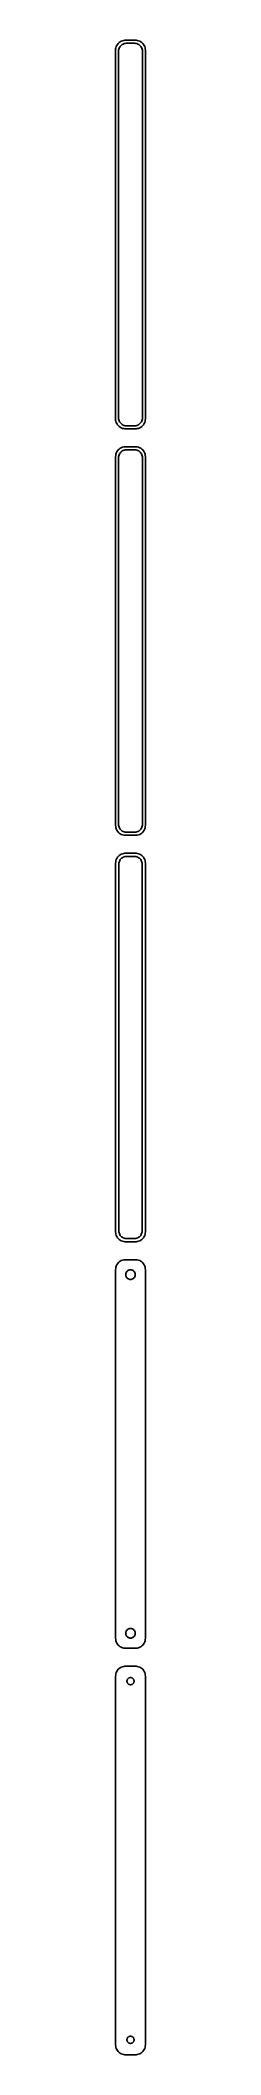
# Model space of a CAD drawing. Header units: metres. Extents: x -8 to 8, y 719 to 1729.
import ezdxf

# ---------------------------------------------------------------- set-up
doc = ezdxf.new("R2010")
doc.units = ezdxf.units.M

msp = doc.modelspace()

# ---------------------------------------------------------------- linework, layer by layer
for p, q in [((-4.62889, 1729.02), (-5.17912, 1728.72)), ((-4.04507, 1729.26), (-4.62889, 1729.02)), ((-3.4369, 1729.41), (-4.04507, 1729.26)), ((-2.81395, 1729.49), (-3.4369, 1729.41)), ((2.81395, 1729.49), (-2.81395, 1729.49)), ((3.4369, 1729.41), (2.81395, 1729.49)), ((4.04507, 1729.26), (3.4369, 1729.41)), ((4.62889, 1729.02), (4.04507, 1729.26)), ((5.17912, 1728.72), (4.62889, 1729.02)), ((-7.39999, 1725.44), (-7.5, 1725.44)), ((-7.5, 1725.44), (-7.5, 1538.56)), ((-7.34291, 1725.74), (-7.39999, 1725.44)), ((-7.14888, 1726.34), (-7.34291, 1725.74)), ((-6.88153, 1726.91), (-7.14888, 1726.34)), ((-6.54507, 1727.44), (-6.88153, 1726.91)), ((-6.14484, 1727.92), (-6.54507, 1727.44)), ((-5.68712, 1728.35), (-6.14484, 1727.92)), ((-6, 1724), (-5.96844, 1724.5)), ((-6, 1540), (-6, 1724)), ((-5.96844, 1724.5), (-5.87433, 1724.99)), ((-5.87433, 1724.99), (-5.7191, 1725.47)), ((-5.7191, 1725.47), (-5.50522, 1725.93)), ((-5.17912, 1728.72), (-5.68712, 1728.35)), ((-5.50522, 1725.93), (-5.23605, 1726.35)), ((-5.23605, 1726.35), (-4.91586, 1726.74)), ((-4.91586, 1726.74), (-4.54968, 1727.08)), ((-4.54968, 1727.08), (-4.1433, 1727.38)), ((-4.1433, 1727.38), (-3.70311, 1727.62)), ((-3.70311, 1727.62), (-3.23605, 1727.8)), ((-3.23605, 1727.8), (-2.74951, 1727.93)), ((-2.74951, 1727.93), (-2.25116, 1727.99)), ((-2.25116, 1727.99), (2.25116, 1727.99)), ((2.25116, 1727.99), (2.74951, 1727.93)), ((2.74951, 1727.93), (3.23605, 1727.8)), ((3.23605, 1727.8), (3.70311, 1727.62)), ((3.70311, 1727.62), (4.1433, 1727.38)), ((4.1433, 1727.38), (4.54968, 1727.08)), ((4.54968, 1727.08), (4.91586, 1726.74)), ((4.91586, 1726.74), (5.23605, 1726.35)), ((5.68712, 1728.35), (5.17912, 1728.72)), ((5.23605, 1726.35), (5.50522, 1725.93)), ((5.50522, 1725.93), (5.7191, 1725.47)), ((6.14484, 1727.92), (5.68712, 1728.35)), ((5.7191, 1725.47), (5.87433, 1724.99)), ((5.87433, 1724.99), (5.96844, 1724.5)), ((5.96844, 1724.5), (6, 1724)), ((6, 1724), (6, 1540)), ((6.54507, 1727.44), (6.14484, 1727.92)), ((6.88153, 1726.91), (6.54507, 1727.44)), ((7.14888, 1726.34), (6.88153, 1726.91)), ((7.34291, 1725.74), (7.14888, 1726.34)), ((7.46057, 1725.13), (7.34291, 1725.74)), ((7.5, 1724.5), (7.46057, 1725.13)), ((7.5, 1539.5), (7.5, 1724.5)), ((-7.5, 1538.56), (-7.39999, 1538.56)), ((-7.39999, 1538.56), (-7.34291, 1538.26)), ((-7.34291, 1538.26), (-7.14888, 1537.66)), ((-7.14888, 1537.66), (-6.88153, 1537.09)), ((-6.88153, 1537.09), (-6.54507, 1536.56)), ((-5.96844, 1539.5), (-6, 1540)), ((-5.87433, 1539.01), (-5.96844, 1539.5)), ((-5.7191, 1538.53), (-5.87433, 1539.01)), ((-5.50522, 1538.07), (-5.7191, 1538.53)), ((-5.23605, 1537.65), (-5.50522, 1538.07)), ((-4.91586, 1537.26), (-5.23605, 1537.65)), ((-4.54968, 1536.92), (-4.91586, 1537.26)), ((-4.1433, 1536.62), (-4.54968, 1536.92)), ((4.54968, 1536.92), (4.1433, 1536.62)), ((4.91586, 1537.26), (4.54968, 1536.92)), ((5.23605, 1537.65), (4.91586, 1537.26)), ((5.50522, 1538.07), (5.23605, 1537.65)), ((5.7191, 1538.53), (5.50522, 1538.07)), ((5.87433, 1539.01), (5.7191, 1538.53)), ((5.96844, 1539.5), (5.87433, 1539.01)), ((6, 1540), (5.96844, 1539.5)), ((6.54507, 1536.56), (6.88153, 1537.09)), ((6.88153, 1537.09), (7.14888, 1537.66)), ((7.14888, 1537.66), (7.34291, 1538.26)), ((7.34291, 1538.26), (7.46057, 1538.87)), ((7.46057, 1538.87), (7.5, 1539.5)), ((-6.54507, 1536.56), (-6.14484, 1536.08)), ((-6.14484, 1536.08), (-5.68712, 1535.65)), ((-5.68712, 1535.65), (-5.17912, 1535.28)), ((-5.17912, 1535.28), (-4.62889, 1534.98)), ((-4.62889, 1534.98), (-4.04507, 1534.74)), ((-3.70311, 1536.38), (-4.1433, 1536.62)), ((-4.04507, 1534.74), (-3.4369, 1534.59)), ((-3.23605, 1536.2), (-3.70311, 1536.38)), ((-3.4369, 1534.59), (-2.81395, 1534.51)), ((-2.74951, 1536.07), (-3.23605, 1536.2)), ((-2.81395, 1534.51), (2.81395, 1534.51)), ((-2.25116, 1536.01), (-2.74951, 1536.07)), ((2.25116, 1536.01), (-2.25116, 1536.01)), ((2.74951, 1536.07), (2.25116, 1536.01)), ((3.23605, 1536.2), (2.74951, 1536.07)), ((2.81395, 1534.51), (3.4369, 1534.59)), ((3.70311, 1536.38), (3.23605, 1536.2)), ((3.4369, 1534.59), (4.04507, 1534.74)), ((4.1433, 1536.62), (3.70311, 1536.38)), ((4.04507, 1534.74), (4.62889, 1534.98)), ((4.62889, 1534.98), (5.17912, 1535.28)), ((5.17912, 1535.28), (5.68712, 1535.65)), ((5.68712, 1535.65), (6.14484, 1536.08)), ((6.14484, 1536.08), (6.54507, 1536.56)), ((-7.46057, 1521.13), (-7.5, 1520.5)), ((-7.5, 1520.5), (-7.5, 1335.5)), ((-7.34291, 1521.74), (-7.46057, 1521.13)), ((-7.14888, 1522.34), (-7.34291, 1521.74)), ((-6.88153, 1522.91), (-7.14888, 1522.34)), ((-6.54507, 1523.44), (-6.88153, 1522.91)), ((-6.14484, 1523.92), (-6.54507, 1523.44)), ((-5.68712, 1524.35), (-6.14484, 1523.92)), ((-6, 1520), (-5.96844, 1520.5)), ((-6, 1336), (-6, 1520)), ((-5.96844, 1520.5), (-5.87433, 1520.99)), ((-5.87433, 1520.99), (-5.7191, 1521.47)), ((-5.7191, 1521.47), (-5.50522, 1521.93)), ((-5.17912, 1524.72), (-5.68712, 1524.35)), ((-5.50522, 1521.93), (-5.23605, 1522.35)), ((-5.23605, 1522.35), (-4.91586, 1522.74)), ((-4.62889, 1525.02), (-5.17912, 1524.72)), ((-4.91586, 1522.74), (-4.54968, 1523.08)), ((-4.04507, 1525.26), (-4.62889, 1525.02)), ((-4.54968, 1523.08), (-4.1433, 1523.38)), ((-4.1433, 1523.38), (-3.70311, 1523.62)), ((-3.4369, 1525.41), (-4.04507, 1525.26)), ((-3.70311, 1523.62), (-3.23605, 1523.8)), ((-2.81395, 1525.49), (-3.4369, 1525.41)), ((-3.23605, 1523.8), (-2.74951, 1523.93)), ((2.81395, 1525.49), (-2.81395, 1525.49)), ((-2.74951, 1523.93), (-2.25116, 1523.99)), ((-2.25116, 1523.99), (2.25116, 1523.99)), ((2.25116, 1523.99), (2.74951, 1523.93)), ((2.74951, 1523.93), (3.23605, 1523.8)), ((3.4369, 1525.41), (2.81395, 1525.49)), ((3.23605, 1523.8), (3.70311, 1523.62)), ((4.04507, 1525.26), (3.4369, 1525.41)), ((3.70311, 1523.62), (4.1433, 1523.38)), ((4.62889, 1525.02), (4.04507, 1525.26)), ((4.1433, 1523.38), (4.54968, 1523.08)), ((4.54968, 1523.08), (4.91586, 1522.74)), ((5.17912, 1524.72), (4.62889, 1525.02)), ((4.91586, 1522.74), (5.23605, 1522.35)), ((5.68712, 1524.35), (5.17912, 1524.72)), ((5.23605, 1522.35), (5.50522, 1521.93)), ((5.50522, 1521.93), (5.7191, 1521.47)), ((6.14484, 1523.92), (5.68712, 1524.35)), ((5.7191, 1521.47), (5.87433, 1520.99)), ((5.87433, 1520.99), (5.96844, 1520.5)), ((5.96844, 1520.5), (6, 1520)), ((6, 1520), (6, 1336)), ((6.54507, 1523.44), (6.14484, 1523.92)), ((6.88153, 1522.91), (6.54507, 1523.44)), ((7.14888, 1522.34), (6.88153, 1522.91)), ((7.34291, 1521.74), (7.14888, 1522.34)), ((7.46057, 1521.13), (7.34291, 1521.74)), ((7.5, 1520.5), (7.46057, 1521.13)), ((7.5, 1335.5), (7.5, 1520.5)), ((-7.5, 1335.5), (-7.46057, 1334.87)), ((-7.46057, 1334.87), (-7.34291, 1334.26)), ((-5.96844, 1335.5), (-6, 1336)), ((-5.87433, 1335.01), (-5.96844, 1335.5)), ((-5.7191, 1334.53), (-5.87433, 1335.01)), ((-5.50522, 1334.07), (-5.7191, 1334.53)), ((5.7191, 1334.53), (5.50522, 1334.07)), ((5.87433, 1335.01), (5.7191, 1334.53)), ((5.96844, 1335.5), (5.87433, 1335.01)), ((6, 1336), (5.96844, 1335.5)), ((7.34291, 1334.26), (7.46057, 1334.87)), ((7.46057, 1334.87), (7.5, 1335.5)), ((-7.34291, 1334.26), (-7.14888, 1333.66)), ((-7.14888, 1333.66), (-6.88153, 1333.09)), ((-6.88153, 1333.09), (-6.54507, 1332.56)), ((-6.54507, 1332.56), (-6.14484, 1332.08)), ((-6.14484, 1332.08), (-5.68712, 1331.65)), ((-5.68712, 1331.65), (-5.17912, 1331.28)), ((-5.23605, 1333.65), (-5.50522, 1334.07)), ((-4.91586, 1333.26), (-5.23605, 1333.65)), ((-5.17912, 1331.28), (-4.62889, 1330.98)), ((-4.54968, 1332.92), (-4.91586, 1333.26)), ((-4.62889, 1330.98), (-4.04507, 1330.74)), ((-4.1433, 1332.62), (-4.54968, 1332.92)), ((-3.70311, 1332.38), (-4.1433, 1332.62)), ((-4.04507, 1330.74), (-3.4369, 1330.59)), ((-3.23605, 1332.2), (-3.70311, 1332.38)), ((-3.4369, 1330.59), (-2.81395, 1330.51)), ((-2.74951, 1332.07), (-3.23605, 1332.2)), ((-2.81395, 1330.51), (2.81395, 1330.51)), ((-2.25116, 1332.01), (-2.74951, 1332.07)), ((2.25116, 1332.01), (-2.25116, 1332.01)), ((2.74951, 1332.07), (2.25116, 1332.01)), ((3.23605, 1332.2), (2.74951, 1332.07)), ((2.81395, 1330.51), (3.4369, 1330.59)), ((3.70311, 1332.38), (3.23605, 1332.2)), ((3.4369, 1330.59), (4.04507, 1330.74)), ((4.1433, 1332.62), (3.70311, 1332.38)), ((4.04507, 1330.74), (4.62889, 1330.98)), ((4.54968, 1332.92), (4.1433, 1332.62)), ((4.91586, 1333.26), (4.54968, 1332.92)), ((4.62889, 1330.98), (5.17912, 1331.28)), ((5.23605, 1333.65), (4.91586, 1333.26)), ((5.17912, 1331.28), (5.68712, 1331.65)), ((5.50522, 1334.07), (5.23605, 1333.65)), ((5.68712, 1331.65), (6.14484, 1332.08)), ((6.14484, 1332.08), (6.54507, 1332.56)), ((6.54507, 1332.56), (6.88153, 1333.09)), ((6.88153, 1333.09), (7.14888, 1333.66)), ((7.14888, 1333.66), (7.34291, 1334.26)), ((-7.46057, 1317.13), (-7.5, 1316.5)), ((-7.5, 1316.5), (-7.5, 1131.5)), ((-7.34291, 1317.74), (-7.46057, 1317.13)), ((-7.14888, 1318.34), (-7.34291, 1317.74)), ((-6.88153, 1318.91), (-7.14888, 1318.34)), ((-6.54507, 1319.44), (-6.88153, 1318.91)), ((-6.14484, 1319.92), (-6.54507, 1319.44)), ((-5.68712, 1320.35), (-6.14484, 1319.92)), ((-5.87262, 1316), (-5.84209, 1316.49)), ((-5.87262, 1132), (-5.87262, 1316)), ((-5.84209, 1316.49), (-5.75096, 1316.96)), ((-5.75096, 1316.96), (-5.60068, 1317.43)), ((-5.17912, 1320.72), (-5.68712, 1320.35)), ((-5.60068, 1317.43), (-5.3936, 1317.87)), ((-5.3936, 1317.87), (-5.13301, 1318.28)), ((-4.62889, 1321.02), (-5.17912, 1320.72)), ((-5.13301, 1318.28), (-4.82301, 1318.65)), ((-4.82301, 1318.65), (-4.46851, 1318.98)), ((-4.04507, 1321.26), (-4.62889, 1321.02)), ((-4.46851, 1318.98), (-4.07506, 1319.27)), ((-4.07506, 1319.27), (-3.64888, 1319.5)), ((-3.4369, 1321.41), (-4.04507, 1321.26)), ((-3.64888, 1319.5), (-3.1967, 1319.68)), ((-2.81395, 1321.49), (-3.4369, 1321.41)), ((-3.1967, 1319.68), (-2.72565, 1319.8)), ((2.81395, 1321.49), (-2.81395, 1321.49)), ((-2.72565, 1319.8), (-2.24316, 1319.86)), ((-2.24316, 1319.86), (2.24316, 1319.86)), ((2.24316, 1319.86), (2.72565, 1319.8)), ((2.72565, 1319.8), (3.1967, 1319.68)), ((3.4369, 1321.41), (2.81395, 1321.49)), ((3.1967, 1319.68), (3.64888, 1319.5)), ((4.04507, 1321.26), (3.4369, 1321.41)), ((3.64888, 1319.5), (4.07506, 1319.27)), ((4.62889, 1321.02), (4.04507, 1321.26)), ((4.07506, 1319.27), (4.46851, 1318.98)), ((4.46851, 1318.98), (4.82301, 1318.65)), ((5.17912, 1320.72), (4.62889, 1321.02)), ((4.82301, 1318.65), (5.13301, 1318.28)), ((5.13301, 1318.28), (5.3936, 1317.87)), ((5.68712, 1320.35), (5.17912, 1320.72)), ((5.3936, 1317.87), (5.60068, 1317.43)), ((5.60068, 1317.43), (5.75096, 1316.96)), ((6.14484, 1319.92), (5.68712, 1320.35)), ((5.75096, 1316.96), (5.84209, 1316.49)), ((5.84209, 1316.49), (5.87262, 1316)), ((5.87262, 1316), (5.87262, 1132)), ((6.54507, 1319.44), (6.14484, 1319.92)), ((6.88153, 1318.91), (6.54507, 1319.44)), ((7.14888, 1318.34), (6.88153, 1318.91)), ((7.34291, 1317.74), (7.14888, 1318.34)), ((7.46057, 1317.13), (7.34291, 1317.74)), ((7.5, 1316.5), (7.46057, 1317.13)), ((7.5, 1131.5), (7.5, 1316.5)), ((-7.5, 1131.5), (-7.46057, 1130.87)), ((-7.46057, 1130.87), (-7.34291, 1130.26)), ((-7.34291, 1130.26), (-7.14888, 1129.66)), ((-7.14888, 1129.66), (-6.88153, 1129.09)), ((-6.88153, 1129.09), (-6.54507, 1128.56)), ((-6.54507, 1128.56), (-6.14484, 1128.08)), ((-6.14484, 1128.08), (-5.68712, 1127.65)), ((-5.84209, 1131.51), (-5.87262, 1132)), ((-5.75096, 1131.04), (-5.84209, 1131.51)), ((-5.60068, 1130.57), (-5.75096, 1131.04)), ((-5.68712, 1127.65), (-5.17912, 1127.28)), ((-5.3936, 1130.13), (-5.60068, 1130.57)), ((-5.13301, 1129.72), (-5.3936, 1130.13)), ((-5.17912, 1127.28), (-4.62889, 1126.98)), ((-4.82301, 1129.35), (-5.13301, 1129.72)), ((-4.46851, 1129.02), (-4.82301, 1129.35)), ((-4.62889, 1126.98), (-4.04507, 1126.74)), ((-4.07506, 1128.73), (-4.46851, 1129.02)), ((-3.64888, 1128.5), (-4.07506, 1128.73)), ((-4.04507, 1126.74), (-3.4369, 1126.59)), ((-3.1967, 1128.32), (-3.64888, 1128.5)), ((-3.4369, 1126.59), (-2.81395, 1126.51)), ((-2.72565, 1128.2), (-3.1967, 1128.32)), ((-2.81395, 1126.51), (2.81395, 1126.51)), ((-2.24316, 1128.14), (-2.72565, 1128.2)), ((2.24316, 1128.14), (-2.24316, 1128.14)), ((2.72565, 1128.2), (2.24316, 1128.14)), ((3.1967, 1128.32), (2.72565, 1128.2)), ((2.81395, 1126.51), (3.4369, 1126.59)), ((3.64888, 1128.5), (3.1967, 1128.32)), ((3.4369, 1126.59), (4.04507, 1126.74)), ((4.07506, 1128.73), (3.64888, 1128.5)), ((4.04507, 1126.74), (4.62889, 1126.98)), ((4.46851, 1129.02), (4.07506, 1128.73)), ((4.82301, 1129.35), (4.46851, 1129.02)), ((4.62889, 1126.98), (5.17912, 1127.28)), ((5.13301, 1129.72), (4.82301, 1129.35)), ((5.3936, 1130.13), (5.13301, 1129.72)), ((5.17912, 1127.28), (5.68712, 1127.65)), ((5.60068, 1130.57), (5.3936, 1130.13)), ((5.75096, 1131.04), (5.60068, 1130.57)), ((5.68712, 1127.65), (6.14484, 1128.08)), ((5.84209, 1131.51), (5.75096, 1131.04)), ((5.87262, 1132), (5.84209, 1131.51)), ((6.14484, 1128.08), (6.54507, 1128.56)), ((6.54507, 1128.56), (6.88153, 1129.09)), ((6.88153, 1129.09), (7.14888, 1129.66)), ((7.14888, 1129.66), (7.34291, 1130.26)), ((7.34291, 1130.26), (7.46057, 1130.87)), ((7.46057, 1130.87), (7.5, 1131.5)), ((-7.46057, 1113.13), (-7.5, 1112.5)), ((-7.5, 1112.5), (-7.5, 927.5)), ((-7.34291, 1113.74), (-7.46057, 1113.13)), ((-7.14888, 1114.34), (-7.34291, 1113.74)), ((-6.88153, 1114.91), (-7.14888, 1114.34)), ((-6.54507, 1115.44), (-6.88153, 1114.91)), ((-6.14484, 1115.92), (-6.54507, 1115.44)), ((-5.68712, 1116.35), (-6.14484, 1115.92)), ((-5.17912, 1116.72), (-5.68712, 1116.35)), ((-4.62889, 1117.02), (-5.17912, 1116.72)), ((-4.04507, 1117.26), (-4.62889, 1117.02)), ((-3.4369, 1117.41), (-4.04507, 1117.26)), ((-2.81395, 1117.49), (-3.4369, 1117.41)), ((2.81395, 1117.49), (-2.81395, 1117.49)), ((-1.28598, 1112.03), (-1.02187, 1112.17)), ((-1.02187, 1112.17), (-0.741638, 1112.28)), ((-0.741638, 1112.28), (-0.449707, 1112.36)), ((-0.449707, 1112.36), (-0.150696, 1112.4)), ((-0.150696, 1112.4), (0.150696, 1112.4)), ((0.150696, 1112.4), (0.449707, 1112.36)), ((0.449707, 1112.36), (0.741638, 1112.28)), ((0.741638, 1112.28), (1.02187, 1112.17)), ((1.02187, 1112.17), (1.28598, 1112.03)), ((3.4369, 1117.41), (2.81395, 1117.49)), ((4.04507, 1117.26), (3.4369, 1117.41)), ((4.62889, 1117.02), (4.04507, 1117.26)), ((5.17912, 1116.72), (4.62889, 1117.02)), ((5.68712, 1116.35), (5.17912, 1116.72)), ((6.14484, 1115.92), (5.68712, 1116.35)), ((6.54507, 1115.44), (6.14484, 1115.92)), ((6.88153, 1114.91), (6.54507, 1115.44)), ((7.14888, 1114.34), (6.88153, 1114.91)), ((7.34291, 1113.74), (7.14888, 1114.34)), ((7.46057, 1113.13), (7.34291, 1113.74)), ((7.5, 1112.5), (7.46057, 1113.13)), ((7.5, 927.5), (7.5, 1112.5)), ((-2.39999, 1110), (-2.38107, 1110.3)), ((-2.38107, 1109.7), (-2.39999, 1110)), ((-2.38107, 1110.3), (-2.32458, 1110.6)), ((-2.32458, 1109.4), (-2.38107, 1109.7)), ((-2.32458, 1110.6), (-2.23146, 1110.88)), ((-2.23146, 1109.12), (-2.32458, 1109.4)), ((-2.23146, 1110.88), (-2.10313, 1111.16)), ((-2.10313, 1108.84), (-2.23146, 1109.12)), ((-2.10313, 1111.16), (-1.94164, 1111.41)), ((-1.94164, 1108.59), (-2.10313, 1108.84)), ((-1.94164, 1111.41), (-1.74951, 1111.64)), ((-1.74951, 1108.36), (-1.94164, 1108.59)), ((-1.74951, 1111.64), (-1.52982, 1111.85)), ((-1.52982, 1108.15), (-1.74951, 1108.36)), ((-1.52982, 1111.85), (-1.28598, 1112.03)), ((-1.28598, 1107.97), (-1.52982, 1108.15)), ((-1.02187, 1107.83), (-1.28598, 1107.97)), ((-0.741638, 1107.72), (-1.02187, 1107.83)), ((-0.449707, 1107.64), (-0.741638, 1107.72)), ((-0.150696, 1107.6), (-0.449707, 1107.64)), ((0.150696, 1107.6), (-0.150696, 1107.6)), ((0.449707, 1107.64), (0.150696, 1107.6)), ((0.741638, 1107.72), (0.449707, 1107.64)), ((1.02187, 1107.83), (0.741638, 1107.72)), ((1.28598, 1107.97), (1.02187, 1107.83)), ((1.28598, 1112.03), (1.52982, 1111.85)), ((1.52982, 1108.15), (1.28598, 1107.97)), ((1.52982, 1111.85), (1.74951, 1111.64)), ((1.74951, 1108.36), (1.52982, 1108.15)), ((1.74951, 1111.64), (1.94164, 1111.41)), ((1.94164, 1108.59), (1.74951, 1108.36)), ((1.94164, 1111.41), (2.10313, 1111.16)), ((2.10313, 1108.84), (1.94164, 1108.59)), ((2.10313, 1111.16), (2.23146, 1110.88)), ((2.23146, 1109.12), (2.10313, 1108.84)), ((2.23146, 1110.88), (2.32458, 1110.6)), ((2.32458, 1109.4), (2.23146, 1109.12)), ((2.32458, 1110.6), (2.38107, 1110.3)), ((2.38107, 1109.7), (2.32458, 1109.4)), ((2.38107, 1110.3), (2.39999, 1110)), ((2.39999, 1110), (2.38107, 1109.7)), ((-2.39999, 930), (-2.38107, 930.301)), ((-2.38107, 930.301), (-2.32458, 930.597)), ((-2.32458, 930.597), (-2.23146, 930.883)), ((-2.23146, 930.883), (-2.10313, 931.156)), ((-2.10313, 931.156), (-1.94164, 931.411)), ((-1.94164, 931.411), (-1.74951, 931.643)), ((-1.74951, 931.643), (-1.52982, 931.849)), ((-1.52982, 931.849), (-1.28598, 932.026)), ((-1.28598, 932.026), (-1.02187, 932.172)), ((-1.02187, 932.172), (-0.741638, 932.283)), ((-0.741638, 932.283), (-0.449707, 932.357)), ((-0.449707, 932.357), (-0.150696, 932.395)), ((-0.150696, 932.395), (0.150696, 932.395)), ((0.150696, 932.395), (0.449707, 932.357)), ((0.449707, 932.357), (0.741638, 932.283)), ((0.741638, 932.283), (1.02187, 932.172)), ((1.02187, 932.172), (1.28598, 932.026)), ((1.28598, 932.026), (1.52982, 931.849)), ((1.52982, 931.849), (1.74951, 931.643)), ((1.74951, 931.643), (1.94164, 931.411)), ((1.94164, 931.411), (2.10313, 931.156)), ((2.10313, 931.156), (2.23146, 930.883)), ((2.23146, 930.883), (2.32458, 930.597)), ((2.32458, 930.597), (2.38107, 930.301)), ((2.38107, 930.301), (2.39999, 930)), ((-7.5, 927.5), (-7.46057, 926.873)), ((-7.46057, 926.873), (-7.34291, 926.257)), ((-7.34291, 926.257), (-7.14888, 925.659)), ((-7.14888, 925.659), (-6.88153, 925.091)), ((-6.88153, 925.091), (-6.54507, 924.561)), ((-6.54507, 924.561), (-6.14484, 924.077)), ((-6.14484, 924.077), (-5.68712, 923.647)), ((-5.68712, 923.647), (-5.17912, 923.278)), ((-5.17912, 923.278), (-4.62889, 922.976)), ((-4.62889, 922.976), (-4.04507, 922.745)), ((-4.04507, 922.745), (-3.4369, 922.589)), ((-3.4369, 922.589), (-2.81395, 922.51)), ((-2.81395, 922.51), (2.81395, 922.51)), ((-2.38107, 929.699), (-2.39999, 930)), ((-2.32458, 929.403), (-2.38107, 929.699)), ((-2.23146, 929.117), (-2.32458, 929.403)), ((-2.10313, 928.844), (-2.23146, 929.117)), ((-1.94164, 928.589), (-2.10313, 928.844)), ((-1.74951, 928.357), (-1.94164, 928.589)), ((-1.52982, 928.151), (-1.74951, 928.357)), ((-1.28598, 927.974), (-1.52982, 928.151)), ((-1.02187, 927.828), (-1.28598, 927.974)), ((-0.741638, 927.717), (-1.02187, 927.828)), ((-0.449707, 927.643), (-0.741638, 927.717)), ((-0.150696, 927.605), (-0.449707, 927.643)), ((0.150696, 927.605), (-0.150696, 927.605)), ((0.449707, 927.643), (0.150696, 927.605)), ((0.741638, 927.717), (0.449707, 927.643)), ((1.02187, 927.828), (0.741638, 927.717)), ((1.28598, 927.974), (1.02187, 927.828)), ((1.52982, 928.151), (1.28598, 927.974)), ((1.74951, 928.357), (1.52982, 928.151)), ((1.94164, 928.589), (1.74951, 928.357)), ((2.10313, 928.844), (1.94164, 928.589)), ((2.23146, 929.117), (2.10313, 928.844)), ((2.32458, 929.403), (2.23146, 929.117)), ((2.38107, 929.699), (2.32458, 929.403)), ((2.39999, 930), (2.38107, 929.699)), ((2.81395, 922.51), (3.4369, 922.589)), ((3.4369, 922.589), (4.04507, 922.745)), ((4.04507, 922.745), (4.62889, 922.976)), ((4.62889, 922.976), (5.17912, 923.278)), ((5.17912, 923.278), (5.68712, 923.647)), ((5.68712, 923.647), (6.14484, 924.077)), ((6.14484, 924.077), (6.54507, 924.561)), ((6.54507, 924.561), (6.88153, 925.091)), ((6.88153, 925.091), (7.14888, 925.659)), ((7.14888, 925.659), (7.34291, 926.257)), ((7.34291, 926.257), (7.46057, 926.873)), ((7.46057, 926.873), (7.5, 927.5)), ((-7.14888, 910.341), (-7.34291, 909.743)), ((-6.88153, 910.909), (-7.14888, 910.341)), ((-6.54507, 911.439), (-6.88153, 910.909)), ((-6.14484, 911.923), (-6.54507, 911.439)), ((-5.68712, 912.353), (-6.14484, 911.923)), ((-5.17912, 912.722), (-5.68712, 912.353)), ((-4.62889, 913.024), (-5.17912, 912.722)), ((-4.04507, 913.255), (-4.62889, 913.024)), ((-3.4369, 913.411), (-4.04507, 913.255)), ((-2.81395, 913.49), (-3.4369, 913.411)), ((2.81395, 913.49), (-2.81395, 913.49)), ((3.4369, 913.411), (2.81395, 913.49)), ((4.04507, 913.255), (3.4369, 913.411)), ((4.62889, 913.024), (4.04507, 913.255)), ((5.17912, 912.722), (4.62889, 913.024)), ((5.68712, 912.353), (5.17912, 912.722)), ((6.14484, 911.923), (5.68712, 912.353)), ((6.54507, 911.439), (6.14484, 911.923)), ((6.88153, 910.909), (6.54507, 911.439)), ((7.14888, 910.341), (6.88153, 910.909)), ((7.34291, 909.743), (7.14888, 910.341)), ((-7.46057, 909.127), (-7.5, 908.5)), ((-7.5, 908.5), (-7.5, 723.5)), ((-7.34291, 909.743), (-7.46057, 909.127)), ((-1.79999, 906), (-1.7858, 906.226)), ((-1.7858, 905.774), (-1.79999, 906)), ((-1.7858, 906.226), (-1.74344, 906.448)), ((-1.74344, 905.552), (-1.7858, 905.774)), ((-1.74344, 906.448), (-1.67358, 906.663)), ((-1.67358, 905.337), (-1.74344, 905.552)), ((-1.67358, 906.663), (-1.57735, 906.867)), ((-1.57735, 905.133), (-1.67358, 905.337)), ((-1.57735, 906.867), (-1.45622, 907.058)), ((-1.45622, 904.942), (-1.57735, 905.133)), ((-1.45622, 907.058), (-1.31213, 907.232)), ((-1.31213, 904.768), (-1.45622, 904.942)), ((-1.31213, 907.232), (-1.14735, 907.387)), ((-1.14735, 904.613), (-1.31213, 904.768)), ((-1.14735, 907.387), (-0.964478, 907.52)), ((-0.964478, 904.48), (-1.14735, 904.613)), ((-0.964478, 907.52), (-0.766388, 907.629)), ((-0.766388, 904.371), (-0.964478, 904.48)), ((-0.766388, 907.629), (-0.556229, 907.712)), ((-0.556229, 904.288), (-0.766388, 904.371)), ((-0.556229, 907.712), (-0.33728, 907.768)), ((-0.33728, 904.232), (-0.556229, 904.288)), ((-0.33728, 907.768), (-0.113022, 907.796)), ((-0.113022, 904.204), (-0.33728, 904.232)), ((-0.113022, 907.796), (0.113022, 907.796)), ((0.113022, 904.204), (-0.113022, 904.204)), ((0.113022, 907.796), (0.33728, 907.768)), ((0.33728, 904.232), (0.113022, 904.204)), ((0.33728, 907.768), (0.556229, 907.712)), ((0.556229, 904.288), (0.33728, 904.232)), ((0.556229, 907.712), (0.766388, 907.629)), ((0.766388, 904.371), (0.556229, 904.288)), ((0.766388, 907.629), (0.964478, 907.52)), ((0.964478, 904.48), (0.766388, 904.371)), ((0.964478, 907.52), (1.14735, 907.387)), ((1.14735, 904.613), (0.964478, 904.48)), ((1.14735, 907.387), (1.31213, 907.232)), ((1.31213, 904.768), (1.14735, 904.613)), ((1.31213, 907.232), (1.45622, 907.058)), ((1.45622, 904.942), (1.31213, 904.768)), ((1.45622, 907.058), (1.57735, 906.867)), ((1.57735, 905.133), (1.45622, 904.942)), ((1.57735, 906.867), (1.67358, 906.663)), ((1.67358, 905.337), (1.57735, 905.133)), ((1.67358, 906.663), (1.74344, 906.448)), ((1.74344, 905.552), (1.67358, 905.337)), ((1.74344, 906.448), (1.7858, 906.226)), ((1.7858, 905.774), (1.74344, 905.552)), ((1.7858, 906.226), (1.79999, 906)), ((1.79999, 906), (1.7858, 905.774)), ((7.46057, 909.127), (7.34291, 909.743)), ((7.5, 908.5), (7.46057, 909.127)), ((7.5, 723.5), (7.5, 908.5)), ((-7.5, 723.5), (-7.46057, 722.873)), ((-7.46057, 722.873), (-7.34291, 722.257)), ((-7.34291, 722.257), (-7.14888, 721.659)), ((-7.14888, 721.659), (-6.88153, 721.091)), ((-6.88153, 721.091), (-6.54507, 720.561)), ((-6.54507, 720.561), (-6.14484, 720.077)), ((-6.14484, 720.077), (-5.68712, 719.647)), ((-5.68712, 719.647), (-5.17912, 719.278)), ((-5.17912, 719.278), (-4.62889, 718.976)), ((-4.62889, 718.976), (-4.04507, 718.745)), ((-4.04507, 718.745), (-3.4369, 718.589)), ((-3.4369, 718.589), (-2.81395, 718.51)), ((-2.81395, 718.51), (2.81395, 718.51)), ((-1.79999, 726), (-1.7858, 726.226)), ((-1.7858, 725.774), (-1.79999, 726)), ((-1.7858, 726.226), (-1.74344, 726.448)), ((-1.74344, 725.552), (-1.7858, 725.774)), ((-1.74344, 726.448), (-1.67358, 726.663)), ((-1.67358, 725.337), (-1.74344, 725.552)), ((-1.67358, 726.663), (-1.57735, 726.867)), ((-1.57735, 725.133), (-1.67358, 725.337)), ((-1.57735, 726.867), (-1.45622, 727.058)), ((-1.45622, 724.942), (-1.57735, 725.133)), ((-1.45622, 727.058), (-1.31213, 727.232)), ((-1.31213, 724.768), (-1.45622, 724.942)), ((-1.31213, 727.232), (-1.14735, 727.387)), ((-1.14735, 724.613), (-1.31213, 724.768)), ((-1.14735, 727.387), (-0.964478, 727.52)), ((-0.964478, 724.48), (-1.14735, 724.613)), ((-0.964478, 727.52), (-0.766388, 727.629)), ((-0.766388, 724.371), (-0.964478, 724.48)), ((-0.766388, 727.629), (-0.556229, 727.712)), ((-0.556229, 724.288), (-0.766388, 724.371)), ((-0.556229, 727.712), (-0.33728, 727.768)), ((-0.33728, 724.232), (-0.556229, 724.288)), ((-0.33728, 727.768), (-0.113022, 727.796)), ((-0.113022, 724.204), (-0.33728, 724.232)), ((-0.113022, 727.796), (0.113022, 727.796)), ((0.113022, 724.204), (-0.113022, 724.204)), ((0.113022, 727.796), (0.33728, 727.768)), ((0.33728, 724.232), (0.113022, 724.204)), ((0.33728, 727.768), (0.556229, 727.712)), ((0.556229, 724.288), (0.33728, 724.232)), ((0.556229, 727.712), (0.766388, 727.629)), ((0.766388, 724.371), (0.556229, 724.288)), ((0.766388, 727.629), (0.964478, 727.52)), ((0.964478, 724.48), (0.766388, 724.371)), ((0.964478, 727.52), (1.14735, 727.387)), ((1.14735, 724.613), (0.964478, 724.48)), ((1.14735, 727.387), (1.31213, 727.232)), ((1.31213, 724.768), (1.14735, 724.613)), ((1.31213, 727.232), (1.45622, 727.058)), ((1.45622, 724.942), (1.31213, 724.768)), ((1.45622, 727.058), (1.57735, 726.867)), ((1.57735, 725.133), (1.45622, 724.942)), ((1.57735, 726.867), (1.67358, 726.663)), ((1.67358, 725.337), (1.57735, 725.133)), ((1.67358, 726.663), (1.74344, 726.448)), ((1.74344, 725.552), (1.67358, 725.337)), ((1.74344, 726.448), (1.7858, 726.226)), ((1.7858, 725.774), (1.74344, 725.552)), ((1.7858, 726.226), (1.79999, 726)), ((1.79999, 726), (1.7858, 725.774)), ((2.81395, 718.51), (3.4369, 718.589)), ((3.4369, 718.589), (4.04507, 718.745)), ((4.04507, 718.745), (4.62889, 718.976)), ((4.62889, 718.976), (5.17912, 719.278)), ((5.17912, 719.278), (5.68712, 719.647)), ((5.68712, 719.647), (6.14484, 720.077)), ((6.14484, 720.077), (6.54507, 720.561)), ((6.54507, 720.561), (6.88153, 721.091)), ((6.88153, 721.091), (7.14888, 721.659)), ((7.14888, 721.659), (7.34291, 722.257)), ((7.34291, 722.257), (7.46057, 722.873)), ((7.46057, 722.873), (7.5, 723.5))]:
    msp.add_line(p, q)

doc.saveas('drawing.dxf')
